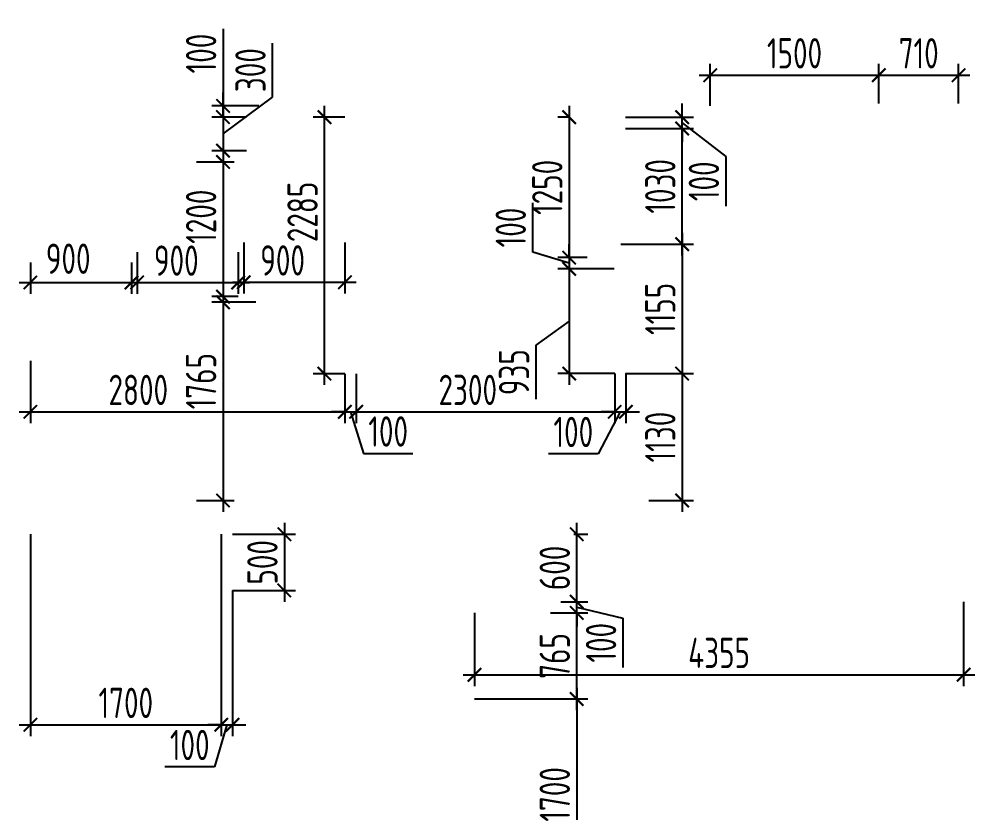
# Model space of a CAD drawing. Header units: millimetres. Extents: x -350007 to 536090, y -888 to 198380.
# Drawn here: x -194739 to -186229, y 72383 to 79453 of the extents above; entities that cross this region are included whole.
import ezdxf

# ---------------------------------------------------------------- set-up
doc = ezdxf.new("R2010")
doc.units = ezdxf.units.MM
doc.layers.add('АР_Размеры нов.', color=15, linetype='Continuous', lineweight=0)
doc.styles.add('ISOCPEUR', font='isocpeur.ttf', dxfattribs={"width": 0.7})
doc.dimstyles.new('R_100', dxfattribs={"dimtxt": 270, "dimasz": 120, "dimexe": 100, "dimexo": 0, "dimgap": 60, "dimtad": 1, "dimdec": 0, "dimrnd": 5, "dimzin": 0, "dimdsep": 46, "dimtxsty": 'ISOCPEUR', "dimblk": 'ARCHTICK', "dimcen": 0, "dimdle": 100, "dimclrd": 256, "dimclre": 256, "dimclrt": 256, "dimadec": 0, "dimazin": 0, "dimtfac": 2, "dimtdec": 0, "dimtofl": 0, "dimtmove": 1, "dimatfit": 3, "dimfxl": 1, "dimtvp": 3, "dimtolj": 1, "dimtzin": 0, "dimarcsym": 0})

# ---------------------------------------------------------------- blocks, each defined once
blk = doc.blocks.new('_ArchTick')
at = {"color": 0, "linetype": 'ByBlock', "const_width": 0.15}
blk.add_lwpolyline([(-0.5, -0.5), (0.5, 0.5)], dxfattribs=at)
blk = doc.blocks.new('*D2763')
at = {"layer": 'Defpoints', "color": 0, "ltscale": 100, "transparency": 16777216}
for p in [(-190683.9, 73398.2), (-190683.9, 71698.2), (-189774.2, 71698.2)]:
    blk.add_point(p, dxfattribs=at)
at = {"layer": 'АР_Размеры нов.', "lineweight": -2, "ltscale": 100, "transparency": 16777216}
for p, q in [((-189774.2, 73498.2), (-189774.2, 71598.2)), ((-190683.9, 73398.2), (-189674.2, 73398.2)), ((-190683.9, 71698.2), (-189674.2, 71698.2))]:
    blk.add_line(p, q, dxfattribs=at)
at = {"layer": 'АР_Размеры нов.', "lineweight": -2, "ltscale": 100, "transparency": 16777216, "xscale": 120, "yscale": 120, "zscale": 120}
for p, rotation in [((-189774.2, 73398.2), 90), ((-189774.2, 71698.2), 270)]:
    blk.add_blockref('_ArchTick', p, dxfattribs=dict(at, rotation=rotation))
at = {"layer": 'АР_Размеры нов.', "ltscale": 100, "transparency": 16777216, "insert": (-189969.2, 72548.2), "char_height": 270, "attachment_point": 5, "rotation": 90, "style": 'ISOCPEUR'}
blk.add_mtext('\\A1;1700', dxfattribs=at)
blk = doc.blocks.new('*D2769')
at = {"layer": 'Defpoints', "color": 0, "ltscale": 100, "transparency": 16777216}
for p in [(-187084.8, 78953.9), (-188584.8, 78680.3), (-187084.8, 78700.3)]:
    blk.add_point(p, dxfattribs=at)
at = {"layer": 'АР_Размеры нов.', "lineweight": -2, "ltscale": 100, "transparency": 16777216}
for p, q in [((-188584.8, 78680.3), (-188584.8, 79053.9)), ((-187084.8, 78700.3), (-187084.8, 79053.9)), ((-188684.8, 78953.9), (-186984.8, 78953.9))]:
    blk.add_line(p, q, dxfattribs=at)
at = {"layer": 'АР_Размеры нов.', "lineweight": -2, "ltscale": 100, "transparency": 16777216, "xscale": 120, "yscale": 120, "zscale": 120, "rotation": 180}
blk.add_blockref('_ArchTick', (-188584.8, 78953.9), dxfattribs=at)
at = {"layer": 'АР_Размеры нов.', "lineweight": -2, "ltscale": 100, "transparency": 16777216, "xscale": 120, "yscale": 120, "zscale": 120}
blk.add_blockref('_ArchTick', (-187084.8, 78953.9), dxfattribs=at)
at = {"layer": 'АР_Размеры нов.', "ltscale": 100, "transparency": 16777216, "insert": (-187834.8, 79148.9), "char_height": 270, "attachment_point": 5, "style": 'ISOCPEUR'}
blk.add_mtext('\\A1;1500', dxfattribs=at)
blk = doc.blocks.new('*D2771')
at = {"layer": 'Defpoints', "color": 0, "ltscale": 100, "transparency": 16777216}
for p in [(-189341.1, 78479), (-188835.2, 78479), (-189381.1, 77448.7)]:
    blk.add_point(p, dxfattribs=at)
at = {"layer": 'АР_Размеры нов.', "lineweight": -2, "ltscale": 100, "transparency": 16777216}
for p, q in [((-188835.2, 77348.7), (-188835.2, 78579)), ((-189341.1, 78479), (-188735.2, 78479)), ((-189381.1, 77448.7), (-188735.2, 77448.7))]:
    blk.add_line(p, q, dxfattribs=at)
at = {"layer": 'АР_Размеры нов.', "lineweight": -2, "ltscale": 100, "transparency": 16777216, "xscale": 120, "yscale": 120, "zscale": 120}
for p, rotation in [((-188835.2, 78479), 90), ((-188835.2, 77448.7), 270)]:
    blk.add_blockref('_ArchTick', p, dxfattribs=dict(at, rotation=rotation))
at = {"layer": 'АР_Размеры нов.', "ltscale": 100, "transparency": 16777216, "insert": (-189030.2, 77963.9), "char_height": 270, "attachment_point": 5, "rotation": 90, "style": 'ISOCPEUR'}
blk.add_mtext('\\A1;1030', dxfattribs=at)
blk = doc.blocks.new('*D2699')
at = {"layer": 'Defpoints', "color": 0, "ltscale": 100, "transparency": 16777216}
for p in [(-186373.9, 78953.9), (-187084.8, 78700.3), (-186373.9, 78700.3)]:
    blk.add_point(p, dxfattribs=at)
at = {"layer": 'АР_Размеры нов.', "lineweight": -2, "ltscale": 100, "transparency": 16777216}
for p, q in [((-187084.8, 78700.3), (-187084.8, 79053.9)), ((-186373.9, 78700.3), (-186373.9, 79053.9)), ((-187184.8, 78953.9), (-186273.9, 78953.9))]:
    blk.add_line(p, q, dxfattribs=at)
at = {"layer": 'АР_Размеры нов.', "lineweight": -2, "ltscale": 100, "transparency": 16777216, "xscale": 120, "yscale": 120, "zscale": 120, "rotation": 180}
blk.add_blockref('_ArchTick', (-187084.8, 78953.9), dxfattribs=at)
at = {"layer": 'АР_Размеры нов.', "lineweight": -2, "ltscale": 100, "transparency": 16777216, "xscale": 120, "yscale": 120, "zscale": 120}
blk.add_blockref('_ArchTick', (-186373.9, 78953.9), dxfattribs=at)
at = {"layer": 'АР_Размеры нов.', "ltscale": 100, "transparency": 16777216, "insert": (-186729.3, 79148.9), "char_height": 270, "attachment_point": 5, "style": 'ISOCPEUR'}
blk.add_mtext('\\A1;710', dxfattribs=at)
blk = doc.blocks.new('*D1702')
at = {"layer": 'Defpoints', "color": 0, "ltscale": 500, "transparency": 16777216}
for p in [(-194638.9, 74865.7), (-192938.9, 74865.7), (-192938.9, 73168.1)]:
    blk.add_point(p, dxfattribs=at)
at = {"layer": 'АР_Размеры нов.', "lineweight": -2, "ltscale": 500, "transparency": 16777216}
for p, q in [((-194638.9, 74865.7), (-194638.9, 73068.1)), ((-192938.9, 74865.7), (-192938.9, 73068.1)), ((-194738.9, 73168.1), (-192838.9, 73168.1))]:
    blk.add_line(p, q, dxfattribs=at)
at = {"layer": 'АР_Размеры нов.', "lineweight": -2, "ltscale": 500, "transparency": 16777216, "xscale": 120, "yscale": 120, "zscale": 120, "rotation": 180}
blk.add_blockref('_ArchTick', (-194638.9, 73168.1), dxfattribs=at)
at = {"layer": 'АР_Размеры нов.', "lineweight": -2, "ltscale": 500, "transparency": 16777216, "xscale": 120, "yscale": 120, "zscale": 120}
blk.add_blockref('_ArchTick', (-192938.9, 73168.1), dxfattribs=at)
at = {"layer": 'АР_Размеры нов.', "lineweight": 13, "ltscale": 500, "transparency": 16777216, "insert": (-193788.9, 73363.1), "char_height": 270, "attachment_point": 5, "style": 'ISOCPEUR'}
blk.add_mtext('\\A1;1700', dxfattribs=at)
blk = doc.blocks.new('*D1703')
at = {"layer": 'Defpoints', "color": 0, "ltscale": 500, "transparency": 16777216}
for p in [(-192938.9, 74865.7), (-192838.9, 74364.5), (-192838.9, 73168.1)]:
    blk.add_point(p, dxfattribs=at)
at = {"layer": 'АР_Размеры нов.', "lineweight": -2, "ltscale": 500, "transparency": 16777216}
for p, q in [((-192938.9, 74865.7), (-192938.9, 73068.1)), ((-192838.9, 74364.5), (-192838.9, 73068.1)), ((-192938.9, 73168.1), (-193058.9, 73168.1)), ((-192888.9, 73168.1), (-192998.9, 72793)), ((-192938.9, 73168.1), (-192838.9, 73168.1)), ((-192838.9, 73168.1), (-192718.9, 73168.1)), ((-192998.9, 72793), (-193440.2, 72793))]:
    blk.add_line(p, q, dxfattribs=at)
at = {"layer": 'АР_Размеры нов.', "lineweight": -2, "ltscale": 500, "transparency": 16777216, "xscale": 120, "yscale": 120, "zscale": 120}
blk.add_blockref('_ArchTick', (-192938.9, 73168.1), dxfattribs=at)
at = {"layer": 'АР_Размеры нов.', "lineweight": -2, "ltscale": 500, "transparency": 16777216, "xscale": 120, "yscale": 120, "zscale": 120, "rotation": 180}
blk.add_blockref('_ArchTick', (-192838.9, 73168.1), dxfattribs=at)
at = {"layer": 'АР_Размеры нов.', "lineweight": 13, "ltscale": 500, "transparency": 16777216, "insert": (-193219.5, 72988), "char_height": 270, "attachment_point": 5, "style": 'ISOCPEUR'}
blk.add_mtext('\\A1;100', dxfattribs=at)
blk = doc.blocks.new('*D1704')
at = {"layer": 'Defpoints', "color": 0, "ltscale": 500, "transparency": 16777216}
for p in [(-186328.9, 74264.5), (-190683.9, 74164.5), (-186328.9, 73613.5)]:
    blk.add_point(p, dxfattribs=at)
at = {"layer": 'АР_Размеры нов.', "lineweight": -2, "ltscale": 500, "transparency": 16777216}
for p, q in [((-186328.9, 74264.5), (-186328.9, 73513.5)), ((-190683.9, 74164.5), (-190683.9, 73513.5)), ((-190783.9, 73613.5), (-186228.9, 73613.5))]:
    blk.add_line(p, q, dxfattribs=at)
at = {"layer": 'АР_Размеры нов.', "lineweight": -2, "ltscale": 500, "transparency": 16777216, "xscale": 120, "yscale": 120, "zscale": 120, "rotation": 180}
blk.add_blockref('_ArchTick', (-190683.9, 73613.5), dxfattribs=at)
at = {"layer": 'АР_Размеры нов.', "lineweight": -2, "ltscale": 500, "transparency": 16777216, "xscale": 120, "yscale": 120, "zscale": 120}
blk.add_blockref('_ArchTick', (-186328.9, 73613.5), dxfattribs=at)
at = {"layer": 'АР_Размеры нов.', "lineweight": 13, "ltscale": 500, "transparency": 16777216, "insert": (-188506.4, 73808.5), "char_height": 270, "attachment_point": 5, "style": 'ISOCPEUR'}
blk.add_mtext('\\A1;4355', dxfattribs=at)
blk = doc.blocks.new('*D1705')
at = {"layer": 'Defpoints', "color": 0, "ltscale": 500, "transparency": 16777216}
for p in [(-192838.9, 74865.7), (-192838.9, 74364.5), (-192377.3, 74364.5)]:
    blk.add_point(p, dxfattribs=at)
at = {"layer": 'АР_Размеры нов.', "lineweight": -2, "ltscale": 500, "transparency": 16777216}
for p, q in [((-192377.3, 74965.7), (-192377.3, 74264.5)), ((-192838.9, 74865.7), (-192277.3, 74865.7)), ((-192838.9, 74364.5), (-192277.3, 74364.5))]:
    blk.add_line(p, q, dxfattribs=at)
at = {"layer": 'АР_Размеры нов.', "lineweight": -2, "ltscale": 500, "transparency": 16777216, "xscale": 120, "yscale": 120, "zscale": 120}
for p, rotation in [((-192377.3, 74865.7), 90), ((-192377.3, 74364.5), 270)]:
    blk.add_blockref('_ArchTick', p, dxfattribs=dict(at, rotation=rotation))
at = {"layer": 'АР_Размеры нов.', "lineweight": 13, "ltscale": 500, "transparency": 16777216, "insert": (-192572.3, 74615.1), "char_height": 270, "attachment_point": 5, "rotation": 90, "style": 'ISOCPEUR'}
blk.add_mtext('\\A1;500', dxfattribs=at)
blk = doc.blocks.new('*D1710')
at = {"layer": 'Defpoints', "color": 0, "ltscale": 500, "transparency": 16777216}
for p in [(-192714.8, 78580.3), (-192923.5, 78281.5), (-192714.8, 78281.5)]:
    blk.add_point(p, dxfattribs=at)
at = {"layer": 'АР_Размеры нов.', "lineweight": -2, "ltscale": 500, "transparency": 16777216}
for p, q in [((-192483.6, 78759.2), (-192483.6, 79238.3)), ((-192923.5, 78430.9), (-192483.6, 78759.2)), ((-192923.5, 78680.3), (-192923.5, 78181.5)), ((-192714.8, 78580.3), (-193023.5, 78580.3)), ((-192714.8, 78281.5), (-193023.5, 78281.5))]:
    blk.add_line(p, q, dxfattribs=at)
at = {"layer": 'АР_Размеры нов.', "lineweight": -2, "ltscale": 500, "transparency": 16777216, "xscale": 120, "yscale": 120, "zscale": 120}
for p, rotation in [((-192923.5, 78580.3), 90), ((-192923.5, 78281.5), 270)]:
    blk.add_blockref('_ArchTick', p, dxfattribs=dict(at, rotation=rotation))
at = {"layer": 'АР_Размеры нов.', "lineweight": 13, "ltscale": 500, "transparency": 16777216, "insert": (-192678.6, 78998.8), "char_height": 270, "attachment_point": 5, "rotation": 90, "style": 'ISOCPEUR'}
blk.add_mtext('\\A1;300', dxfattribs=at)
blk = doc.blocks.new('*D1711')
at = {"layer": 'Defpoints', "color": 0, "ltscale": 500, "transparency": 16777216}
for p in [(-193158.6, 78181.5), (-192923.5, 76981.5), (-192788.5, 76981.5)]:
    blk.add_point(p, dxfattribs=at)
at = {"layer": 'АР_Размеры нов.', "lineweight": -2, "ltscale": 500, "transparency": 16777216}
for p, q in [((-192923.5, 78281.5), (-192923.5, 76881.5)), ((-193158.6, 78181.5), (-192823.5, 78181.5)), ((-192788.5, 76981.5), (-193023.5, 76981.5))]:
    blk.add_line(p, q, dxfattribs=at)
at = {"layer": 'АР_Размеры нов.', "lineweight": -2, "ltscale": 500, "transparency": 16777216, "xscale": 120, "yscale": 120, "zscale": 120}
for p, rotation in [((-192923.5, 78181.5), 90), ((-192923.5, 76981.5), 270)]:
    blk.add_blockref('_ArchTick', p, dxfattribs=dict(at, rotation=rotation))
at = {"layer": 'АР_Размеры нов.', "lineweight": 13, "ltscale": 500, "transparency": 16777216, "insert": (-193118.5, 77693.3), "char_height": 270, "attachment_point": 5, "rotation": 90, "style": 'ISOCPEUR'}
blk.add_mtext('\\A1;1200', dxfattribs=at)
blk = doc.blocks.new('*D1712')
at = {"layer": 'Defpoints', "color": 0, "ltscale": 500, "transparency": 16777216}
for p in [(-192631.5, 76931.5), (-193158.6, 75165.7), (-192923.5, 75165.7)]:
    blk.add_point(p, dxfattribs=at)
at = {"layer": 'АР_Размеры нов.', "lineweight": -2, "ltscale": 500, "transparency": 16777216}
for p, q in [((-192923.5, 77031.5), (-192923.5, 75065.7)), ((-192631.5, 76931.5), (-193023.5, 76931.5)), ((-193158.6, 75165.7), (-192823.5, 75165.7))]:
    blk.add_line(p, q, dxfattribs=at)
at = {"layer": 'АР_Размеры нов.', "lineweight": -2, "ltscale": 500, "transparency": 16777216, "xscale": 120, "yscale": 120, "zscale": 120}
for p, rotation in [((-192923.5, 76931.5), 90), ((-192923.5, 75165.7), 270)]:
    blk.add_blockref('_ArchTick', p, dxfattribs=dict(at, rotation=rotation))
at = {"layer": 'АР_Размеры нов.', "lineweight": 13, "ltscale": 500, "transparency": 16777216, "insert": (-193118.5, 76228.6), "char_height": 270, "attachment_point": 5, "rotation": 90, "style": 'ISOCPEUR'}
blk.add_mtext('\\A1;1765', dxfattribs=at)
blk = doc.blocks.new('*D1713')
at = {"layer": 'Defpoints', "color": 0, "ltscale": 500, "transparency": 16777216}
for p in [(-194638.9, 77285.7), (-193738.9, 77285.7), (-193738.9, 77107.4)]:
    blk.add_point(p, dxfattribs=at)
at = {"layer": 'АР_Размеры нов.', "lineweight": -2, "ltscale": 500, "transparency": 16777216}
for p, q in [((-194638.9, 77285.7), (-194638.9, 77007.4)), ((-193738.9, 77285.7), (-193738.9, 77007.4)), ((-194738.9, 77107.4), (-193638.9, 77107.4))]:
    blk.add_line(p, q, dxfattribs=at)
at = {"layer": 'АР_Размеры нов.', "lineweight": -2, "ltscale": 500, "transparency": 16777216, "xscale": 120, "yscale": 120, "zscale": 120, "rotation": 180}
blk.add_blockref('_ArchTick', (-194638.9, 77107.4), dxfattribs=at)
at = {"layer": 'АР_Размеры нов.', "lineweight": -2, "ltscale": 500, "transparency": 16777216, "xscale": 120, "yscale": 120, "zscale": 120}
blk.add_blockref('_ArchTick', (-193738.9, 77107.4), dxfattribs=at)
at = {"layer": 'АР_Размеры нов.', "lineweight": 13, "ltscale": 500, "transparency": 16777216, "insert": (-194302, 77319.1), "char_height": 270, "attachment_point": 5, "style": 'ISOCPEUR'}
blk.add_mtext('\\A1;900', dxfattribs=at)
blk = doc.blocks.new('*D1714')
at = {"layer": 'Defpoints', "color": 0, "ltscale": 500, "transparency": 16777216}
for p in [(-193688.9, 77378.2), (-192788.5, 77378.2), (-192788.5, 77107.4)]:
    blk.add_point(p, dxfattribs=at)
at = {"layer": 'АР_Размеры нов.', "lineweight": -2, "ltscale": 500, "transparency": 16777216}
for p, q in [((-193688.9, 77378.2), (-193688.9, 77007.4)), ((-192788.5, 77378.2), (-192788.5, 77007.4)), ((-193788.9, 77107.4), (-192688.5, 77107.4))]:
    blk.add_line(p, q, dxfattribs=at)
at = {"layer": 'АР_Размеры нов.', "lineweight": -2, "ltscale": 500, "transparency": 16777216, "xscale": 120, "yscale": 120, "zscale": 120, "rotation": 180}
blk.add_blockref('_ArchTick', (-193688.9, 77107.4), dxfattribs=at)
at = {"layer": 'АР_Размеры нов.', "lineweight": -2, "ltscale": 500, "transparency": 16777216, "xscale": 120, "yscale": 120, "zscale": 120}
blk.add_blockref('_ArchTick', (-192788.5, 77107.4), dxfattribs=at)
at = {"layer": 'АР_Размеры нов.', "lineweight": 13, "ltscale": 500, "transparency": 16777216, "insert": (-193339.3, 77302.4), "char_height": 270, "attachment_point": 5, "style": 'ISOCPEUR'}
blk.add_mtext('\\A1;900', dxfattribs=at)
blk = doc.blocks.new('*D1715')
at = {"layer": 'Defpoints', "color": 0, "ltscale": 500, "transparency": 16777216}
for p in [(-192738.5, 77464.3), (-191838.5, 77464.3), (-191838.5, 77109.2)]:
    blk.add_point(p, dxfattribs=at)
at = {"layer": 'АР_Размеры нов.', "lineweight": -2, "ltscale": 500, "transparency": 16777216}
for p, q in [((-192738.5, 77464.3), (-192738.5, 77009.2)), ((-191838.5, 77464.3), (-191838.5, 77009.2)), ((-192838.5, 77109.2), (-191738.5, 77109.2))]:
    blk.add_line(p, q, dxfattribs=at)
at = {"layer": 'АР_Размеры нов.', "lineweight": -2, "ltscale": 500, "transparency": 16777216, "xscale": 120, "yscale": 120, "zscale": 120, "rotation": 180}
blk.add_blockref('_ArchTick', (-192738.5, 77109.2), dxfattribs=at)
at = {"layer": 'АР_Размеры нов.', "lineweight": -2, "ltscale": 500, "transparency": 16777216, "xscale": 120, "yscale": 120, "zscale": 120}
blk.add_blockref('_ArchTick', (-191838.5, 77109.2), dxfattribs=at)
at = {"layer": 'АР_Размеры нов.', "lineweight": 13, "ltscale": 500, "transparency": 16777216, "insert": (-192392.8, 77304.2), "char_height": 270, "attachment_point": 5, "style": 'ISOCPEUR'}
blk.add_mtext('\\A1;900', dxfattribs=at)
blk = doc.blocks.new('*D1716')
at = {"layer": 'Defpoints', "color": 0, "ltscale": 500, "transparency": 16777216}
for p in [(-194638.9, 76409), (-191838.5, 76295.2), (-191838.5, 75955.6)]:
    blk.add_point(p, dxfattribs=at)
at = {"layer": 'АР_Размеры нов.', "lineweight": -2, "ltscale": 500, "transparency": 16777216}
for p, q in [((-194638.9, 76409), (-194638.9, 75855.6)), ((-191838.5, 76295.2), (-191838.5, 75855.6)), ((-194738.9, 75955.6), (-191738.5, 75955.6))]:
    blk.add_line(p, q, dxfattribs=at)
at = {"layer": 'АР_Размеры нов.', "lineweight": -2, "ltscale": 500, "transparency": 16777216, "xscale": 120, "yscale": 120, "zscale": 120, "rotation": 180}
blk.add_blockref('_ArchTick', (-194638.9, 75955.6), dxfattribs=at)
at = {"layer": 'АР_Размеры нов.', "lineweight": -2, "ltscale": 500, "transparency": 16777216, "xscale": 120, "yscale": 120, "zscale": 120}
blk.add_blockref('_ArchTick', (-191838.5, 75955.6), dxfattribs=at)
at = {"layer": 'АР_Размеры нов.', "lineweight": 13, "ltscale": 500, "transparency": 16777216, "insert": (-193677.8, 76150.6), "char_height": 270, "attachment_point": 5, "style": 'ISOCPEUR'}
blk.add_mtext('\\A1;2800', dxfattribs=at)
blk = doc.blocks.new('*D1717')
at = {"layer": 'Defpoints', "color": 0, "ltscale": 500, "transparency": 16777216}
for p in [(-191838.5, 76295.2), (-191738.5, 76295.2), (-191738.5, 75955.6)]:
    blk.add_point(p, dxfattribs=at)
at = {"layer": 'АР_Размеры нов.', "lineweight": -2, "ltscale": 500, "transparency": 16777216}
for p, q in [((-191838.5, 76295.2), (-191838.5, 75855.6)), ((-191738.5, 76295.2), (-191738.5, 75855.6)), ((-191838.5, 75955.6), (-191958.5, 75955.6)), ((-191838.5, 75955.6), (-191738.5, 75955.6)), ((-191788.5, 75955.6), (-191673.4, 75585.4)), ((-191738.5, 75955.6), (-191618.5, 75955.6)), ((-191673.4, 75585.4), (-191232.1, 75585.4))]:
    blk.add_line(p, q, dxfattribs=at)
at = {"layer": 'АР_Размеры нов.', "lineweight": -2, "ltscale": 500, "transparency": 16777216, "xscale": 120, "yscale": 120, "zscale": 120}
blk.add_blockref('_ArchTick', (-191838.5, 75955.6), dxfattribs=at)
at = {"layer": 'АР_Размеры нов.', "lineweight": -2, "ltscale": 500, "transparency": 16777216, "xscale": 120, "yscale": 120, "zscale": 120, "rotation": 180}
blk.add_blockref('_ArchTick', (-191738.5, 75955.6), dxfattribs=at)
at = {"layer": 'АР_Размеры нов.', "lineweight": 13, "ltscale": 500, "transparency": 16777216, "insert": (-191452.7, 75780.4), "char_height": 270, "attachment_point": 5, "style": 'ISOCPEUR'}
blk.add_mtext('\\A1;100', dxfattribs=at)
blk = doc.blocks.new('*D1718')
at = {"layer": 'Defpoints', "color": 0, "ltscale": 500, "transparency": 16777216}
for p in [(-191738.5, 76295.2), (-189436.1, 76295.8), (-189436.1, 75955.6)]:
    blk.add_point(p, dxfattribs=at)
at = {"layer": 'АР_Размеры нов.', "lineweight": -2, "ltscale": 500, "transparency": 16777216}
for p, q in [((-191738.5, 76295.2), (-191738.5, 75855.6)), ((-189436.1, 76295.8), (-189436.1, 75855.6)), ((-191838.5, 75955.6), (-189336.1, 75955.6))]:
    blk.add_line(p, q, dxfattribs=at)
at = {"layer": 'АР_Размеры нов.', "lineweight": -2, "ltscale": 500, "transparency": 16777216, "xscale": 120, "yscale": 120, "zscale": 120, "rotation": 180}
blk.add_blockref('_ArchTick', (-191738.5, 75955.6), dxfattribs=at)
at = {"layer": 'АР_Размеры нов.', "lineweight": -2, "ltscale": 500, "transparency": 16777216, "xscale": 120, "yscale": 120, "zscale": 120}
blk.add_blockref('_ArchTick', (-189436.1, 75955.6), dxfattribs=at)
at = {"layer": 'АР_Размеры нов.', "lineweight": 13, "ltscale": 500, "transparency": 16777216, "insert": (-190744, 76150.6), "char_height": 270, "attachment_point": 5, "style": 'ISOCPEUR'}
blk.add_mtext('\\A1;2300', dxfattribs=at)
blk = doc.blocks.new('*D1719')
at = {"layer": 'Defpoints', "color": 0, "ltscale": 500, "transparency": 16777216}
for p in [(-189436.1, 76295.8), (-189336.1, 76295.8), (-189336.1, 75955.6)]:
    blk.add_point(p, dxfattribs=at)
at = {"layer": 'АР_Размеры нов.', "lineweight": -2, "ltscale": 500, "transparency": 16777216}
for p, q in [((-189436.1, 76295.8), (-189436.1, 75855.6)), ((-189336.1, 76295.8), (-189336.1, 75855.6)), ((-189386.1, 75955.6), (-189583.7, 75581.1)), ((-189436.1, 75955.6), (-189556.1, 75955.6)), ((-189436.1, 75955.6), (-189336.1, 75955.6)), ((-189336.1, 75955.6), (-189216.1, 75955.6)), ((-189583.7, 75581.1), (-190025, 75581.1))]:
    blk.add_line(p, q, dxfattribs=at)
at = {"layer": 'АР_Размеры нов.', "lineweight": -2, "ltscale": 500, "transparency": 16777216, "xscale": 120, "yscale": 120, "zscale": 120}
blk.add_blockref('_ArchTick', (-189436.1, 75955.6), dxfattribs=at)
at = {"layer": 'АР_Размеры нов.', "lineweight": -2, "ltscale": 500, "transparency": 16777216, "xscale": 120, "yscale": 120, "zscale": 120, "rotation": 180}
blk.add_blockref('_ArchTick', (-189336.1, 75955.6), dxfattribs=at)
at = {"layer": 'АР_Размеры нов.', "lineweight": 13, "ltscale": 500, "transparency": 16777216, "insert": (-189804.3, 75776.1), "char_height": 270, "attachment_point": 5, "style": 'ISOCPEUR'}
blk.add_mtext('\\A1;100', dxfattribs=at)
blk = doc.blocks.new('*D1720')
at = {"layer": 'Defpoints', "color": 0, "ltscale": 500, "transparency": 16777216}
for p in [(-189341.1, 78580.3), (-188835.2, 78580.3), (-189341.1, 78479)]:
    blk.add_point(p, dxfattribs=at)
at = {"layer": 'АР_Размеры нов.', "lineweight": -2, "ltscale": 500, "transparency": 16777216}
for p, q in [((-188835.2, 78580.3), (-188835.2, 78700.3)), ((-189341.1, 78580.3), (-188735.2, 78580.3)), ((-188835.2, 78479), (-188835.2, 78580.3)), ((-189341.1, 78479), (-188735.2, 78479)), ((-188835.2, 78529.7), (-188446.7, 78229.5)), ((-188835.2, 78479), (-188835.2, 78359)), ((-188446.7, 78229.5), (-188446.7, 77788.2))]:
    blk.add_line(p, q, dxfattribs=at)
at = {"layer": 'АР_Размеры нов.', "lineweight": -2, "ltscale": 500, "transparency": 16777216, "xscale": 120, "yscale": 120, "zscale": 120}
for p, rotation in [((-188835.2, 78580.3), 270), ((-188835.2, 78479), 90)]:
    blk.add_blockref('_ArchTick', p, dxfattribs=dict(at, rotation=rotation))
at = {"layer": 'АР_Размеры нов.', "lineweight": 13, "ltscale": 500, "transparency": 16777216, "insert": (-188641.7, 78008.9), "char_height": 270, "attachment_point": 5, "rotation": 90, "style": 'ISOCPEUR'}
blk.add_mtext('\\A1;100', dxfattribs=at)
blk = doc.blocks.new('*D1721')
at = {"layer": 'Defpoints', "color": 0, "ltscale": 500, "transparency": 16777216}
for p in [(-189381.1, 77448.7), (-189341.1, 76295.7), (-188835.2, 76295.7)]:
    blk.add_point(p, dxfattribs=at)
at = {"layer": 'АР_Размеры нов.', "lineweight": -2, "ltscale": 500, "transparency": 16777216}
for p, q in [((-188835.2, 77548.7), (-188835.2, 76195.7)), ((-189381.1, 77448.7), (-188735.2, 77448.7)), ((-189341.1, 76295.7), (-188735.2, 76295.7))]:
    blk.add_line(p, q, dxfattribs=at)
at = {"layer": 'АР_Размеры нов.', "lineweight": -2, "ltscale": 500, "transparency": 16777216, "xscale": 120, "yscale": 120, "zscale": 120}
for p, rotation in [((-188835.2, 77448.7), 90), ((-188835.2, 76295.7), 270)]:
    blk.add_blockref('_ArchTick', p, dxfattribs=dict(at, rotation=rotation))
at = {"layer": 'АР_Размеры нов.', "lineweight": 13, "ltscale": 500, "transparency": 16777216, "insert": (-189030.2, 76872.2), "char_height": 270, "attachment_point": 5, "rotation": 90, "style": 'ISOCPEUR'}
blk.add_mtext('\\A1;1155', dxfattribs=at)
blk = doc.blocks.new('*D1722')
at = {"layer": 'Defpoints', "color": 0, "ltscale": 500, "transparency": 16777216}
for p in [(-189341.1, 76295.7), (-189130.5, 75165.7), (-188835.2, 75165.7)]:
    blk.add_point(p, dxfattribs=at)
at = {"layer": 'АР_Размеры нов.', "lineweight": -2, "ltscale": 500, "transparency": 16777216}
for p, q in [((-188835.2, 76395.7), (-188835.2, 75065.7)), ((-189341.1, 76295.7), (-188735.2, 76295.7)), ((-189130.5, 75165.7), (-188735.2, 75165.7))]:
    blk.add_line(p, q, dxfattribs=at)
at = {"layer": 'АР_Размеры нов.', "lineweight": -2, "ltscale": 500, "transparency": 16777216, "xscale": 120, "yscale": 120, "zscale": 120}
for p, rotation in [((-188835.2, 76295.7), 90), ((-188835.2, 75165.7), 270)]:
    blk.add_blockref('_ArchTick', p, dxfattribs=dict(at, rotation=rotation))
at = {"layer": 'АР_Размеры нов.', "lineweight": 13, "ltscale": 500, "transparency": 16777216, "insert": (-189030.2, 75730.7), "char_height": 270, "attachment_point": 5, "rotation": 90, "style": 'ISOCPEUR'}
blk.add_mtext('\\A1;1130', dxfattribs=at)
blk = doc.blocks.new('*D1723')
at = {"layer": 'Defpoints', "color": 0, "ltscale": 500, "transparency": 16777216}
for p in [(-189836.9, 78580.4), (-189841, 77328.7), (-189836.9, 77328.7)]:
    blk.add_point(p, dxfattribs=at)
at = {"layer": 'АР_Размеры нов.', "lineweight": -2, "ltscale": 500, "transparency": 16777216}
for p, q in [((-189841, 78680.4), (-189841, 77228.7)), ((-189836.9, 78580.4), (-189941, 78580.4)), ((-189836.9, 77328.7), (-189941, 77328.7))]:
    blk.add_line(p, q, dxfattribs=at)
at = {"layer": 'АР_Размеры нов.', "lineweight": -2, "ltscale": 500, "transparency": 16777216, "xscale": 120, "yscale": 120, "zscale": 120}
for p, rotation in [((-189841, 78580.4), 90), ((-189841, 77328.7), 270)]:
    blk.add_blockref('_ArchTick', p, dxfattribs=dict(at, rotation=rotation))
at = {"layer": 'АР_Размеры нов.', "lineweight": 13, "ltscale": 500, "transparency": 16777216, "insert": (-190036, 77954.6), "char_height": 270, "attachment_point": 5, "rotation": 90, "style": 'ISOCPEUR'}
blk.add_mtext('\\A1;1250', dxfattribs=at)
blk = doc.blocks.new('*D1724')
at = {"layer": 'Defpoints', "color": 0, "ltscale": 500, "transparency": 16777216}
for p in [(-189680.4, 77328.7), (-189841, 77228.7), (-189680.4, 77228.7)]:
    blk.add_point(p, dxfattribs=at)
at = {"layer": 'АР_Размеры нов.', "lineweight": -2, "ltscale": 500, "transparency": 16777216}
for p, q in [((-190166, 77376.2), (-190166, 77817.5)), ((-189841, 77328.7), (-189841, 77448.7)), ((-189841, 77278.7), (-190166, 77376.2)), ((-189680.4, 77328.7), (-189941, 77328.7)), ((-189841, 77328.7), (-189841, 77228.7)), ((-189680.4, 77228.7), (-189941, 77228.7)), ((-189841, 77228.7), (-189841, 77108.7))]:
    blk.add_line(p, q, dxfattribs=at)
at = {"layer": 'АР_Размеры нов.', "lineweight": -2, "ltscale": 500, "transparency": 16777216, "xscale": 120, "yscale": 120, "zscale": 120}
for p, rotation in [((-189841, 77328.7), 270), ((-189841, 77228.7), 90)]:
    blk.add_blockref('_ArchTick', p, dxfattribs=dict(at, rotation=rotation))
at = {"layer": 'АР_Размеры нов.', "lineweight": 13, "ltscale": 500, "transparency": 16777216, "insert": (-190361, 77596.9), "char_height": 270, "attachment_point": 5, "rotation": 90, "style": 'ISOCPEUR'}
blk.add_mtext('\\A1;100', dxfattribs=at)
blk = doc.blocks.new('*D1725')
at = {"layer": 'Defpoints', "color": 0, "ltscale": 500, "transparency": 16777216}
for p in [(-189441.4, 77228.7), (-189841, 76295.8), (-189436.1, 76295.8)]:
    blk.add_point(p, dxfattribs=at)
at = {"layer": 'АР_Размеры нов.', "lineweight": -2, "ltscale": 500, "transparency": 16777216}
for p, q in [((-189841, 77328.7), (-189841, 76195.8)), ((-189441.4, 77228.7), (-189941, 77228.7)), ((-189841, 76762.2), (-190137, 76548)), ((-190137, 76548), (-190137, 76068.9)), ((-189436.1, 76295.8), (-189941, 76295.8))]:
    blk.add_line(p, q, dxfattribs=at)
at = {"layer": 'АР_Размеры нов.', "lineweight": -2, "ltscale": 500, "transparency": 16777216, "xscale": 120, "yscale": 120, "zscale": 120}
for p, rotation in [((-189841, 77228.7), 90), ((-189841, 76295.8), 270)]:
    blk.add_blockref('_ArchTick', p, dxfattribs=dict(at, rotation=rotation))
at = {"layer": 'АР_Размеры нов.', "lineweight": 13, "ltscale": 500, "transparency": 16777216, "insert": (-190332, 76308.5), "char_height": 270, "attachment_point": 5, "rotation": 90, "style": 'ISOCPEUR'}
blk.add_mtext('\\A1;935', dxfattribs=at)
blk = doc.blocks.new('*D2199')
at = {"layer": 'Defpoints', "color": 0, "ltscale": 500, "transparency": 16777216}
for p in [(-192923.5, 78680.3), (-192604.9, 78680.3), (-192714.8, 78580.3)]:
    blk.add_point(p, dxfattribs=at)
at = {"layer": 'АР_Размеры нов.', "lineweight": -2, "ltscale": 500, "transparency": 16777216}
for p, q in [((-192923.5, 79367.3), (-192923.5, 78680.3)), ((-192923.5, 78680.3), (-192923.5, 78800.3)), ((-192604.9, 78680.3), (-193023.5, 78680.3)), ((-192923.5, 78580.3), (-192923.5, 78680.3)), ((-192714.8, 78580.3), (-193023.5, 78580.3)), ((-192923.5, 78580.3), (-192923.5, 78460.3))]:
    blk.add_line(p, q, dxfattribs=at)
at = {"layer": 'АР_Размеры нов.', "lineweight": -2, "ltscale": 500, "transparency": 16777216, "xscale": 120, "yscale": 120, "zscale": 120}
for p, rotation in [((-192923.5, 78680.3), 270), ((-192923.5, 78580.3), 90)]:
    blk.add_blockref('_ArchTick', p, dxfattribs=dict(at, rotation=rotation))
at = {"layer": 'АР_Размеры нов.', "lineweight": 13, "ltscale": 500, "transparency": 16777216, "insert": (-193118.5, 79146.7), "char_height": 270, "attachment_point": 5, "rotation": 90, "style": 'ISOCPEUR'}
blk.add_mtext('\\A1;100', dxfattribs=at)
blk = doc.blocks.new('*D2202')
at = {"layer": 'Defpoints', "color": 0, "ltscale": 500, "transparency": 16777216}
for p in [(-192020.2, 78580.3), (-191838.5, 78580.3), (-191838.5, 76295.2)]:
    blk.add_point(p, dxfattribs=at)
at = {"layer": 'АР_Размеры нов.', "lineweight": -2, "ltscale": 500, "transparency": 16777216}
for p, q in [((-192020.2, 76195.2), (-192020.2, 78680.3)), ((-191838.5, 78580.3), (-192120.2, 78580.3)), ((-191838.5, 76295.2), (-192120.2, 76295.2))]:
    blk.add_line(p, q, dxfattribs=at)
at = {"layer": 'АР_Размеры нов.', "lineweight": -2, "ltscale": 500, "transparency": 16777216, "xscale": 120, "yscale": 120, "zscale": 120}
for p, rotation in [((-192020.2, 78580.3), 90), ((-192020.2, 76295.2), 270)]:
    blk.add_blockref('_ArchTick', p, dxfattribs=dict(at, rotation=rotation))
at = {"layer": 'АР_Размеры нов.', "lineweight": 13, "ltscale": 500, "transparency": 16777216, "insert": (-192215.2, 77735.8), "char_height": 270, "attachment_point": 5, "rotation": 90, "style": 'ISOCPEUR'}
blk.add_mtext('\\A1;2285', dxfattribs=at)
blk = doc.blocks.new('*D3994')
at = {"layer": 'Defpoints', "color": 0, "transparency": 16777216}
for p in [(-190006.4, 74164.5), (-189774.2, 74164.5), (-190683.9, 73398.2)]:
    blk.add_point(p, dxfattribs=at)
at = {"layer": 'АР_Размеры нов.', "lineweight": -2, "transparency": 16777216}
for p, q in [((-189774.2, 73298.2), (-189774.2, 74264.5)), ((-190006.4, 74164.5), (-189674.2, 74164.5)), ((-190683.9, 73398.2), (-189674.2, 73398.2))]:
    blk.add_line(p, q, dxfattribs=at)
at = {"layer": 'АР_Размеры нов.', "lineweight": -2, "transparency": 16777216, "xscale": 120, "yscale": 120, "zscale": 120}
for p, rotation in [((-189774.2, 74164.5), 90), ((-189774.2, 73398.2), 270)]:
    blk.add_blockref('_ArchTick', p, dxfattribs=dict(at, rotation=rotation))
at = {"layer": 'АР_Размеры нов.', "transparency": 16777216, "insert": (-189969.2, 73781.3), "char_height": 270, "attachment_point": 5, "rotation": 90, "style": 'ISOCPEUR'}
blk.add_mtext('\\A1;765', dxfattribs=at)
blk = doc.blocks.new('*D3995')
at = {"layer": 'Defpoints', "color": 0, "transparency": 16777216}
for p in [(-189916.3, 74264.5), (-189774.2, 74264.5), (-190006.4, 74164.5)]:
    blk.add_point(p, dxfattribs=at)
at = {"layer": 'АР_Размеры нов.', "lineweight": -2, "transparency": 16777216}
for p, q in [((-189774.2, 74264.5), (-189774.2, 74384.5)), ((-189916.3, 74264.5), (-189674.2, 74264.5)), ((-189774.2, 74164.5), (-189774.2, 74264.5)), ((-189774.2, 74214.5), (-189362.2, 74119.1)), ((-190006.4, 74164.5), (-189674.2, 74164.5)), ((-189774.2, 74164.5), (-189774.2, 74044.5)), ((-189362.2, 74119.1), (-189362.2, 73677.8))]:
    blk.add_line(p, q, dxfattribs=at)
at = {"layer": 'АР_Размеры нов.', "lineweight": -2, "transparency": 16777216, "xscale": 120, "yscale": 120, "zscale": 120}
for p, rotation in [((-189774.2, 74264.5), 270), ((-189774.2, 74164.5), 90)]:
    blk.add_blockref('_ArchTick', p, dxfattribs=dict(at, rotation=rotation))
at = {"layer": 'АР_Размеры нов.', "transparency": 16777216, "insert": (-189557.2, 73898.5), "char_height": 270, "attachment_point": 5, "rotation": 90, "style": 'ISOCPEUR'}
blk.add_mtext('\\A1;100', dxfattribs=at)
blk = doc.blocks.new('*D3996')
at = {"layer": 'Defpoints', "color": 0, "transparency": 16777216}
for p in [(-189800.7, 74865.7), (-189774.2, 74865.7), (-189916.3, 74264.5)]:
    blk.add_point(p, dxfattribs=at)
at = {"layer": 'АР_Размеры нов.', "lineweight": -2, "transparency": 16777216}
for p, q in [((-189774.2, 74164.5), (-189774.2, 74965.7)), ((-189800.7, 74865.7), (-189674.2, 74865.7)), ((-189916.3, 74264.5), (-189674.2, 74264.5))]:
    blk.add_line(p, q, dxfattribs=at)
at = {"layer": 'АР_Размеры нов.', "lineweight": -2, "transparency": 16777216, "xscale": 120, "yscale": 120, "zscale": 120}
for p, rotation in [((-189774.2, 74865.7), 90), ((-189774.2, 74264.5), 270)]:
    blk.add_blockref('_ArchTick', p, dxfattribs=dict(at, rotation=rotation))
at = {"layer": 'АР_Размеры нов.', "transparency": 16777216, "insert": (-189969.2, 74565.1), "char_height": 270, "attachment_point": 5, "rotation": 90, "style": 'ISOCPEUR'}
blk.add_mtext('\\A1;600', dxfattribs=at)

msp = doc.modelspace()

# ---------------------------------------------------------------- dimensions: what is measured, and where the dimension line sits
at = {"layer": 'АР_Размеры нов.', "lineweight": 13, "ltscale": 500}
for base, p1, p2, picture, middle in [((-192923.5, 78680.3), (-192714.8, 78580.3), (-192604.9, 78680.3), '*D2199', (-192757.9, 79146.7)), ((-192923.5, 78281.5), (-192714.8, 78580.3), (-192714.8, 78281.5), '*D1710', (-192483.6, 78819.2)), ((-192020.2, 78580.3), (-191838.5, 76295.2), (-191838.5, 78580.3), '*D2202', (-192020.2, 77735.8)), ((-188835.2, 78580.3), (-189341.1, 78479), (-189341.1, 78580.3), '*D1720', (-188446.7, 78169.5)), ((-192923.5, 76981.5), (-193158.6, 78181.5), (-192788.5, 76981.5), '*D1711', (-192923.5, 77693.3)), ((-189841, 76295.8), (-189441.4, 77228.7), (-189436.1, 76295.8), '*D1725', (-190137, 76488)), ((-192923.5, 75165.7), (-192631.5, 76931.5), (-193158.6, 75165.7), '*D1712', (-192923.5, 76228.6))]:
    dim = msp.add_linear_dim(base=base, p1=p1, p2=p2, angle=90, dimstyle='R_100', override={"dimpost": '\\X'}, dxfattribs=at)
    dim.commit()
    dim.dimension.update_dxf_attribs({"geometry": picture, "text_midpoint": middle, "dimtype": 160})
at = {"layer": 'АР_Размеры нов.', "ltscale": 100}
dim = msp.add_linear_dim(base=(-187084.8, 78953.9), p1=(-188584.8, 78680.3), p2=(-187084.8, 78700.3), dimstyle='R_100', override={"dimpost": '\\X', "dimfxl": 2.5, "dimarcsym": 1}, dxfattribs=at)
dim.commit()
dim.dimension.update_dxf_attribs({"geometry": '*D2769', "text_midpoint": (-187834.8, 79148.9)})
dim = msp.add_linear_dim(base=(-186373.9, 78953.9), p1=(-187084.8, 78700.3), p2=(-186373.9, 78700.3), dimstyle='R_100', override={"dimpost": '\\X', "dimfxl": 2.5, "dimarcsym": 1}, dxfattribs=at)
dim.commit()
dim.dimension.update_dxf_attribs({"geometry": '*D2699', "text_midpoint": (-186729.3, 78953.9), "dimtype": 160})
at = {"layer": 'АР_Размеры нов.', "lineweight": 13, "ltscale": 500}
for base, p1, p2, override, picture, middle in [((-189841, 77328.7), (-189836.9, 78580.4), (-189836.9, 77328.7), {"dimpost": '\\X'}, '*D1723', (-190036, 77954.6)), ((-189841, 77228.7), (-189680.4, 77328.7), (-189680.4, 77228.7), {"dimpost": '\\X'}, '*D1724', (-190361, 77436.2)), ((-188835.2, 76295.7), (-189381.1, 77448.7), (-189341.1, 76295.7), {"dimpost": '\\X', "dimfxl": 2.5, "dimarcsym": 1}, '*D1721', (-189030.2, 76872.2)), ((-188835.2, 75165.7), (-189341.1, 76295.7), (-189130.5, 75165.7), {"dimpost": '\\X', "dimfxl": 2.5, "dimarcsym": 1}, '*D1722', (-189030.2, 75730.7)), ((-192377.3, 74364.5), (-192838.9, 74865.7), (-192838.9, 74364.5), {"dimpost": '\\X'}, '*D1705', (-192572.3, 74615.1))]:
    dim = msp.add_linear_dim(base=base, p1=p1, p2=p2, angle=90, dimstyle='R_100', override=override, dxfattribs=at)
    dim.commit()
    dim.dimension.update_dxf_attribs({"geometry": picture, "text_midpoint": middle})
at = {"layer": 'АР_Размеры нов.', "ltscale": 100}
for base, p1, p2, picture, middle in [((-188835.2, 78479), (-189381.1, 77448.7), (-189341.1, 78479), '*D2771', (-189030.2, 77963.9)), ((-189774.2, 71698.2), (-190683.9, 73398.2), (-190683.9, 71698.2), '*D2763', (-189969.2, 72548.2))]:
    dim = msp.add_linear_dim(base=base, p1=p1, p2=p2, angle=90, dimstyle='R_100', override={"dimpost": '\\X', "dimfxl": 2.5, "dimarcsym": 1}, dxfattribs=at)
    dim.commit()
    dim.dimension.update_dxf_attribs({"geometry": picture, "text_midpoint": middle})
at = {"layer": 'АР_Размеры нов.', "lineweight": 13, "ltscale": 500}
for base, p1, p2, picture, middle in [((-193738.9, 77107.4), (-194638.9, 77285.7), (-193738.9, 77285.7), '*D1713', (-194302, 77124.1)), ((-192788.5, 77107.4), (-193688.9, 77378.2), (-192788.5, 77378.2), '*D1714', (-193339.3, 77107.4)), ((-191838.5, 77109.2), (-192738.5, 77464.3), (-191838.5, 77464.3), '*D1715', (-192392.8, 77109.2)), ((-191838.5, 75955.6), (-194638.9, 76409), (-191838.5, 76295.2), '*D1716', (-193677.8, 75955.6)), ((-191738.5, 75955.6), (-191838.5, 76295.2), (-191738.5, 76295.2), '*D1717', (-191613.4, 75585.4)), ((-189436.1, 75955.6), (-191738.5, 76295.2), (-189436.1, 76295.8), '*D1718', (-190744, 75955.6)), ((-189336.1, 75955.6), (-189436.1, 76295.8), (-189336.1, 76295.8), '*D1719', (-189643.7, 75581.1)), ((-192838.9, 73168.1), (-192938.9, 74865.7), (-192838.9, 74364.5), '*D1703', (-193058.9, 72793))]:
    dim = msp.add_linear_dim(base=base, p1=p1, p2=p2, dimstyle='R_100', override={"dimpost": '\\X'}, dxfattribs=at)
    dim.commit()
    dim.dimension.update_dxf_attribs({"geometry": picture, "text_midpoint": middle, "dimtype": 160})
at = {"layer": 'АР_Размеры нов.'}
for base, p1, p2, picture, middle in [((-189774.2, 74865.7), (-189916.3, 74264.5), (-189800.7, 74865.7), '*D3996', (-189969.2, 74565.1)), ((-189774.2, 74164.5), (-190683.9, 73398.2), (-190006.4, 74164.5), '*D3994', (-189969.2, 73781.3))]:
    dim = msp.add_linear_dim(base=base, p1=p1, p2=p2, angle=90, dimstyle='R_100', override={"dimpost": '\\X', "dimfxl": 2.5, "dimarcsym": 1}, dxfattribs=at)
    dim.commit()
    dim.dimension.update_dxf_attribs({"geometry": picture, "text_midpoint": middle})
at = {"layer": 'АР_Размеры нов.', "lineweight": 13, "ltscale": 500}
for base, p1, p2, picture, middle in [((-192938.9, 73168.1), (-194638.9, 74865.7), (-192938.9, 74865.7), '*D1702', (-193788.9, 73363.1)), ((-186328.9, 73613.5), (-190683.9, 74164.5), (-186328.9, 74264.5), '*D1704', (-188506.4, 73808.5))]:
    dim = msp.add_linear_dim(base=base, p1=p1, p2=p2, dimstyle='R_100', override={"dimpost": '\\X'}, dxfattribs=at)
    dim.commit()
    dim.dimension.update_dxf_attribs({"geometry": picture, "text_midpoint": middle})
at = {"layer": 'АР_Размеры нов.'}
dim = msp.add_linear_dim(base=(-189774.2, 74264.5), p1=(-190006.4, 74164.5), p2=(-189916.3, 74264.5), angle=90, dimstyle='R_100', override={"dimpost": '\\X', "dimfxl": 2.5, "dimarcsym": 1}, dxfattribs=at)
dim.commit()
dim.dimension.update_dxf_attribs({"geometry": '*D3995', "text_midpoint": (-189362.2, 74059.1), "dimtype": 160})

doc.saveas('drawing.dxf')
